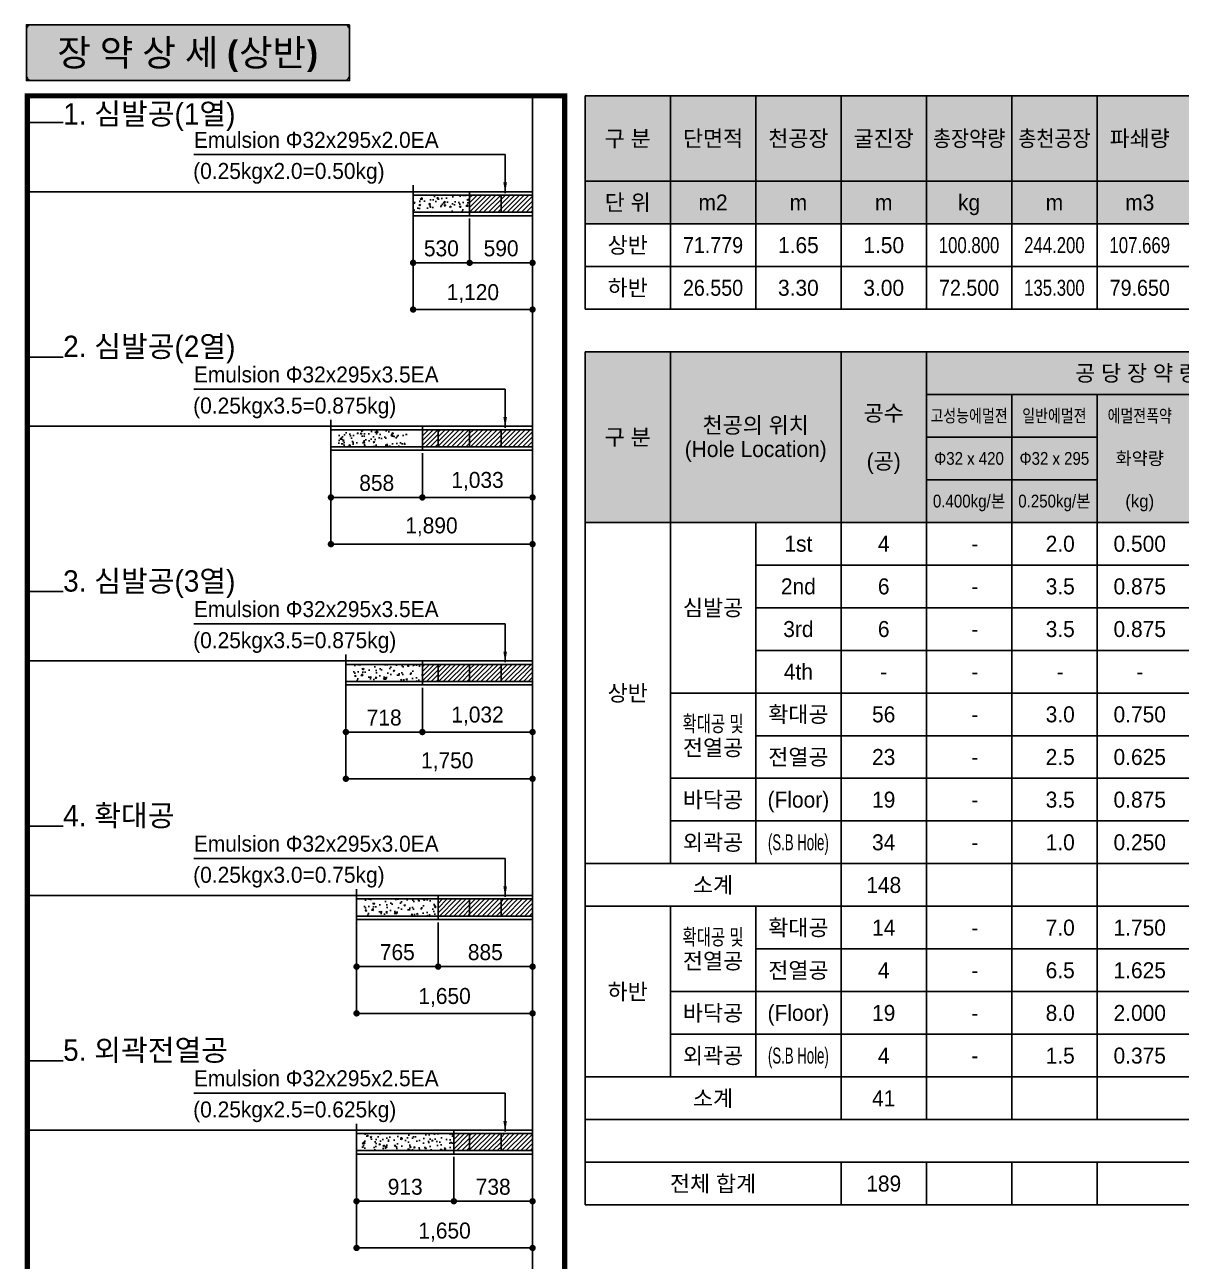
# Model space of a CAD drawing. Extents: x -689 to 317106, y 182884 to 219577.
# Drawn here: x 169925 to 180766, y 190381 to 201977 of the extents above; entities that cross this region are included whole.
import ezdxf
from ezdxf.enums import TextEntityAlignment as Align

# ---------------------------------------------------------------- set-up
doc = ezdxf.new("R2010")
doc.units = 0
doc.header["$LTSCALE"] = 500
doc.header["$MEASUREMENT"] = 0
doc.layers.get('DEFPOINTS').update_dxf_attribs({"color": 55})
doc.layers.add('0-21', color=21, linetype='Continuous', plot=False)
doc.layers.add('0-250line', color=250, linetype='Continuous', lineweight=9, true_color=0x333333)
doc.layers.add('0-251', color=7, linetype='Continuous', true_color=0x6e6e6e)
doc.layers.add('0-253', color=7, linetype='Continuous', true_color=0xcfcfcf)
for name, color, linetype in [('0-255', 52, 'Continuous'), ('A-DIM01', 1, 'Continuous'), ('CS-TABL-LIN1', 4, 'Continuous'), ('CS-TABL-LIN2', 1, 'Continuous'), ('CS-TABL-TEX2', 6, 'Continuous'), ('CS-TABL-TEX3', 7, 'Continuous'), ('CZ-TEXT-04', 6, 'Continuous'), ('TU-BLOCK-DMP', 7, 'Continuous'), ('TU-BLOCK-EXP', 1, 'Continuous'), ('TU-HOLE-EXEC', 3, 'Continuous'), ('TU-LEAD-LINE', 1, 'Continuous'), ('TU-LEAD-TEX1', 3, 'Continuous')]:
    doc.layers.add(name, color=color, linetype=linetype)
doc.styles.add('GTXT', font='')
doc.styles.add('돋움', font='')
doc.styles.add('돋움체', font='')
doc.styles.add('맑은고딕(굵게)', font='malgunbd.ttf')
doc.styles.add('일반문자', font='')
doc.styles.get('GTXT').set_extended_font_data('Dotum')
doc.styles.get('돋움').set_extended_font_data('Dotum')
doc.styles.get('돋움체').set_extended_font_data('Dotum')
doc.styles.get('일반문자').set_extended_font_data('Dotum')
doc.linetypes.add('CFZ008', pattern='A,0.9,-0.2,[106,KHCLINE.shx,S=0.00606,R=180,X=0,Y=0],0.9', length=2)
doc.dimstyles.new('D_50', dxfattribs={"dimscale": 50, "dimtxt": 3, "dimasz": 1.2, "dimexe": 0, "dimexo": 0, "dimgap": 1.2, "dimtad": 1, "dimdec": 0, "dimrnd": 0.0005, "dimdsep": 46, "dimlunit": 6, "dimtxsty": '돋움체', "dimblk": 'DOT', "dimcen": 0.09, "dimclrd": 1, "dimclre": 1, "dimclrt": 1, "dimaunit": 1, "dimadec": 0, "dimazin": 0, "dimtfac": 1, "dimtdec": 0, "dimtix": 1, "dimtmove": 2, "dimatfit": 0, "dimfxl": 1, "dimtvp": 2, "dimtolj": 1, "dimtzin": 0, "dimlwd": -1, "dimlwe": -1, "dimarcsym": 0})

# ---------------------------------------------------------------- blocks, each defined once
blk = doc.blocks.new('재료표제목')
at = {"layer": '0-253'}
h = blk.add_hatch(color=256, dxfattribs=at)
h.dxf.hatch_style = 1
h.paths.add_polyline_path([(0, 1600), (14400, 1600), (14400, 0), (0, 0)])
at = {"layer": 'CS-TABL-LIN1'}
for p, q in [((0, 1600), (0, 0)), ((0, 1600), (14400, 1600)), ((0, 0), (14400, 0))]:
    blk.add_line(p, q, dxfattribs=at)
at = {"layer": 'CS-TABL-LIN2'}
for p, q in [((800, 1600), (800, 0)), ((2400, 1600), (2400, 0)), ((3200, 1600), (3200, 0)), ((3200, 1200), (13600, 1200)), ((4000, 1200), (4000, 0)), ((4800, 1200), (4800, 0)), ((3200, 800), (4800, 800)), ((3200, 400), (4800, 400))]:
    blk.add_line(p, q, dxfattribs=at)
at = {"layer": 'CS-TABL-TEX2', "style": '일반문자'}
for s, height, p in [('공 당 장 약 량 (kg/Hole)', 150, (5600, 1400)), ('공수', 150, (2800, 1025)), ('천공의 위치', 150, (1600, 912)), ('구 분', 150, (400, 800)), ('(Hole Location)', 150, (1600, 688)), ('(공)', 150, (2800, 575)), ('화약량', 120, (5200, 600)), ('(kg)', 120, (5200, 200))]:
    blk.add_text(s, height=height, dxfattribs=at).set_placement(p, align=Align.MIDDLE_CENTER)
for s, width, p in [('고성능에멀젼', 0.8, (3600, 1000)), ('일반에멀젼', 0.8, (4400, 1000)), ('에멀젼폭약', 0.8, (5200, 1000)), ('Φ32ⅹ420', 0.9, (3600, 600)), ('Φ32ⅹ295', 0.9, (4400, 600)), ('0.400kg/본', 0.9, (3600, 200)), ('0.250kg/본', 0.9, (4400, 200))]:
    blk.add_text(s, height=120, dxfattribs=dict(at, width=width)).set_placement(p, align=Align.MIDDLE_CENTER)
blk = doc.blocks.new('장약제원제목')
at = {"layer": '0-253'}
h = blk.add_hatch(color=256, dxfattribs=at)
h.dxf.hatch_style = 1
h.paths.add_polyline_path([(500931, 27019), (515331, 27019), (515331, 25819), (500931, 25819)])
at = {"color": 4}
blk.add_lwpolyline([(500931, 27019), (515331, 27019), (515331, 25819), (500931, 25819)], close=True, dxfattribs=at)
at = {"layer": 'CS-TABL-LIN1'}
for p, q in [((500931, 27019), (500931, 25819)), ((500931, 27019), (515331, 27019)), ((500931, 25819), (515331, 25819))]:
    blk.add_line(p, q, dxfattribs=at)
at = {"layer": 'CS-TABL-LIN2'}
for p, q in [((501731, 27019), (501731, 25819)), ((502531, 27019), (502531, 25819)), ((503331, 27019), (503331, 25819)), ((504131, 27019), (504131, 25819)), ((504931, 27019), (504931, 25819)), ((505731, 27019), (505731, 25819)), ((500931, 26219), (515331, 26219))]:
    blk.add_line(p, q, dxfattribs=at)
at = {"layer": 'CS-TABL-TEX2', "style": '일반문자'}
for s, p in [('구 분', (501331, 26619)), ('단면적', (502131, 26619)), ('천공장', (502931, 26619)), ('굴진장', (503731, 26619)), ('파쇄량', (506131, 26619)), ('단 위', (501331, 26019)), ('m2', (502131, 26019)), ('kg', (504531, 26019)), ('m3', (506131, 26019)), ('m', (502931, 26019)), ('m', (503731, 26019)), ('m', (505331, 26019))]:
    blk.add_text(s, height=150, dxfattribs=at).set_placement(p, align=Align.MIDDLE_CENTER)
at = {"layer": 'CS-TABL-TEX2', "style": '일반문자', "width": 0.9}
for s, p in [('총장약량', (504531, 26619)), ('총천공장', (505331, 26619))]:
    blk.add_text(s, height=150, dxfattribs=at).set_placement(p, align=Align.MIDDLE_CENTER)
blk = doc.blocks.new('_Dot')
at = {"color": 0, "linetype": 'ByBlock', "lineweight": -2}
blk.add_line((-0.5, 0), (-1, 0), dxfattribs=at)
at = {"color": 0, "linetype": 'ByBlock', "const_width": 0.5}
blk.add_lwpolyline([(-0.25, 0, 1), (0.25, 0, 1)], format="xyb", close=True, dxfattribs=at)
blk = doc.blocks.new('*D227')
at = {"layer": 'A-DIM01', "color": 1, "ltscale": 10, "transparency": 16777216}
for p, q in [((173947, 191359), (173947, 190944)), ((174685, 191359), (174685, 190944)), ((174007, 190944), (174625, 190944))]:
    blk.add_line(p, q, dxfattribs=at)
at = {"layer": 'DEFPOINTS', "color": 0, "ltscale": 10, "transparency": 16777216}
for p in [(173947, 191359), (174685, 191359), (174685, 190944)]:
    blk.add_point(p, dxfattribs=at)
at = {"layer": 'A-DIM01', "color": 1, "ltscale": 10, "transparency": 16777216, "xscale": 60, "yscale": 60, "zscale": 60, "rotation": 180}
blk.add_blockref('_Dot', (173947, 190944), dxfattribs=at)
at = {"layer": 'A-DIM01', "color": 1, "ltscale": 10, "transparency": 16777216, "xscale": 60, "yscale": 60, "zscale": 60}
blk.add_blockref('_Dot', (174685, 190944), dxfattribs=at)
at = {"layer": 'A-DIM01', "color": 1, "ltscale": 10, "transparency": 16777216, "insert": (174316, 191079), "char_height": 150, "attachment_point": 5, "style": '돋움체'}
blk.add_mtext('\\A1;738', dxfattribs=at)
blk = doc.blocks.new('*D228')
at = {"layer": 'A-DIM01', "color": 1, "ltscale": 10, "transparency": 16777216}
for p, q in [((173035, 191359), (173035, 190944)), ((173947, 191359), (173947, 190944)), ((173095, 190944), (173887, 190944))]:
    blk.add_line(p, q, dxfattribs=at)
at = {"layer": 'DEFPOINTS', "color": 0, "ltscale": 10, "transparency": 16777216}
for p in [(173035, 191359), (173947, 191359), (173947, 190944)]:
    blk.add_point(p, dxfattribs=at)
at = {"layer": 'A-DIM01', "color": 1, "ltscale": 10, "transparency": 16777216, "xscale": 60, "yscale": 60, "zscale": 60, "rotation": 180}
blk.add_blockref('_Dot', (173035, 190944), dxfattribs=at)
at = {"layer": 'A-DIM01', "color": 1, "ltscale": 10, "transparency": 16777216, "xscale": 60, "yscale": 60, "zscale": 60}
blk.add_blockref('_Dot', (173947, 190944), dxfattribs=at)
at = {"layer": 'A-DIM01', "color": 1, "ltscale": 10, "transparency": 16777216, "insert": (173491, 191079), "char_height": 150, "attachment_point": 5, "style": '돋움체'}
blk.add_mtext('\\A1;913', dxfattribs=at)
blk = doc.blocks.new('*D229')
at = {"layer": 'A-DIM01', "color": 1, "ltscale": 10, "transparency": 16777216}
for p, q in [((173035, 191036), (173035, 190506)), ((174685, 191036), (174685, 190506)), ((173095, 190506), (174625, 190506))]:
    blk.add_line(p, q, dxfattribs=at)
at = {"layer": 'DEFPOINTS', "color": 0, "ltscale": 10, "transparency": 16777216}
for p in [(173035, 191036), (174685, 191036), (174685, 190506)]:
    blk.add_point(p, dxfattribs=at)
at = {"layer": 'A-DIM01', "color": 1, "ltscale": 10, "transparency": 16777216, "xscale": 60, "yscale": 60, "zscale": 60, "rotation": 180}
blk.add_blockref('_Dot', (173035, 190506), dxfattribs=at)
at = {"layer": 'A-DIM01', "color": 1, "ltscale": 10, "transparency": 16777216, "xscale": 60, "yscale": 60, "zscale": 60}
blk.add_blockref('_Dot', (174685, 190506), dxfattribs=at)
at = {"layer": 'A-DIM01', "color": 1, "ltscale": 10, "transparency": 16777216, "insert": (173860, 190655), "char_height": 150, "attachment_point": 5, "style": '돋움체'}
blk.add_mtext('\\A1;1,650', dxfattribs=at)
blk = doc.blocks.new('*D230')
at = {"layer": 'A-DIM01', "color": 1, "ltscale": 10, "transparency": 16777216}
for p, q in [((174095, 200159), (174095, 199744)), ((174685, 200159), (174685, 199744)), ((174155, 199744), (174625, 199744))]:
    blk.add_line(p, q, dxfattribs=at)
at = {"layer": 'DEFPOINTS', "color": 0, "ltscale": 10, "transparency": 16777216}
for p in [(174095, 200159), (174685, 200159), (174685, 199744)]:
    blk.add_point(p, dxfattribs=at)
at = {"layer": 'A-DIM01', "color": 1, "ltscale": 10, "transparency": 16777216, "xscale": 60, "yscale": 60, "zscale": 60, "rotation": 180}
blk.add_blockref('_Dot', (174095, 199744), dxfattribs=at)
at = {"layer": 'A-DIM01', "color": 1, "ltscale": 10, "transparency": 16777216, "xscale": 60, "yscale": 60, "zscale": 60}
blk.add_blockref('_Dot', (174685, 199744), dxfattribs=at)
at = {"layer": 'A-DIM01', "color": 1, "ltscale": 10, "transparency": 16777216, "insert": (174390, 199879), "char_height": 150, "attachment_point": 5, "style": '돋움체'}
blk.add_mtext('\\A1;590', dxfattribs=at)
blk = doc.blocks.new('*D231')
at = {"layer": 'A-DIM01', "color": 1, "ltscale": 10, "transparency": 16777216}
for p, q in [((173565, 200159), (173565, 199744)), ((174095, 200159), (174095, 199744)), ((173625, 199744), (174035, 199744))]:
    blk.add_line(p, q, dxfattribs=at)
at = {"layer": 'DEFPOINTS', "color": 0, "ltscale": 10, "transparency": 16777216}
for p in [(173565, 200159), (174095, 200159), (174095, 199744)]:
    blk.add_point(p, dxfattribs=at)
at = {"layer": 'A-DIM01', "color": 1, "ltscale": 10, "transparency": 16777216, "xscale": 60, "yscale": 60, "zscale": 60, "rotation": 180}
blk.add_blockref('_Dot', (173565, 199744), dxfattribs=at)
at = {"layer": 'A-DIM01', "color": 1, "ltscale": 10, "transparency": 16777216, "xscale": 60, "yscale": 60, "zscale": 60}
blk.add_blockref('_Dot', (174095, 199744), dxfattribs=at)
at = {"layer": 'A-DIM01', "color": 1, "ltscale": 10, "transparency": 16777216, "insert": (173830, 199879), "char_height": 150, "attachment_point": 5, "style": '돋움체'}
blk.add_mtext('\\A1;530', dxfattribs=at)
blk = doc.blocks.new('*D232')
at = {"layer": 'A-DIM01', "color": 1, "ltscale": 10, "transparency": 16777216}
for p, q in [((173565, 199836), (173565, 199306)), ((174685, 199836), (174685, 199306)), ((173625, 199306), (174625, 199306))]:
    blk.add_line(p, q, dxfattribs=at)
at = {"layer": 'DEFPOINTS', "color": 0, "ltscale": 10, "transparency": 16777216}
for p in [(173565, 199836), (174685, 199836), (174685, 199306)]:
    blk.add_point(p, dxfattribs=at)
at = {"layer": 'A-DIM01', "color": 1, "ltscale": 10, "transparency": 16777216, "xscale": 60, "yscale": 60, "zscale": 60, "rotation": 180}
blk.add_blockref('_Dot', (173565, 199306), dxfattribs=at)
at = {"layer": 'A-DIM01', "color": 1, "ltscale": 10, "transparency": 16777216, "xscale": 60, "yscale": 60, "zscale": 60}
blk.add_blockref('_Dot', (174685, 199306), dxfattribs=at)
at = {"layer": 'A-DIM01', "color": 1, "ltscale": 10, "transparency": 16777216, "insert": (174125, 199455), "char_height": 150, "attachment_point": 5, "style": '돋움체'}
blk.add_mtext('\\A1;1,120', dxfattribs=at)
blk = doc.blocks.new('*D233')
at = {"layer": 'A-DIM01', "color": 1, "ltscale": 10, "transparency": 16777216}
for p, q in [((173652, 197959), (173652, 197544)), ((174685, 197959), (174685, 197544)), ((173712, 197544), (174625, 197544))]:
    blk.add_line(p, q, dxfattribs=at)
at = {"layer": 'DEFPOINTS', "color": 0, "ltscale": 10, "transparency": 16777216}
for p in [(173652, 197959), (174685, 197959), (174685, 197544)]:
    blk.add_point(p, dxfattribs=at)
at = {"layer": 'A-DIM01', "color": 1, "ltscale": 10, "transparency": 16777216, "xscale": 60, "yscale": 60, "zscale": 60, "rotation": 180}
blk.add_blockref('_Dot', (173652, 197544), dxfattribs=at)
at = {"layer": 'A-DIM01', "color": 1, "ltscale": 10, "transparency": 16777216, "xscale": 60, "yscale": 60, "zscale": 60}
blk.add_blockref('_Dot', (174685, 197544), dxfattribs=at)
at = {"layer": 'A-DIM01', "color": 1, "ltscale": 10, "transparency": 16777216, "insert": (174169, 197694), "char_height": 150, "attachment_point": 5, "style": '돋움체'}
blk.add_mtext('\\A1;1,033', dxfattribs=at)
blk = doc.blocks.new('*D234')
at = {"layer": 'A-DIM01', "color": 1, "ltscale": 10, "transparency": 16777216}
for p, q in [((172795, 197636), (172795, 197106)), ((174685, 197636), (174685, 197106)), ((172855, 197106), (174625, 197106))]:
    blk.add_line(p, q, dxfattribs=at)
at = {"layer": 'DEFPOINTS', "color": 0, "ltscale": 10, "transparency": 16777216}
for p in [(172795, 197636), (174685, 197636), (174685, 197106)]:
    blk.add_point(p, dxfattribs=at)
at = {"layer": 'A-DIM01', "color": 1, "ltscale": 10, "transparency": 16777216, "xscale": 60, "yscale": 60, "zscale": 60, "rotation": 180}
blk.add_blockref('_Dot', (172795, 197106), dxfattribs=at)
at = {"layer": 'A-DIM01', "color": 1, "ltscale": 10, "transparency": 16777216, "xscale": 60, "yscale": 60, "zscale": 60}
blk.add_blockref('_Dot', (174685, 197106), dxfattribs=at)
at = {"layer": 'A-DIM01', "color": 1, "ltscale": 10, "transparency": 16777216, "insert": (173737, 197268), "char_height": 150, "attachment_point": 5, "style": '돋움체'}
blk.add_mtext('\\A1;1,890', dxfattribs=at)
blk = doc.blocks.new('*D235')
at = {"layer": 'A-DIM01', "color": 1, "ltscale": 10, "transparency": 16777216}
for p, q in [((172795, 197959), (172795, 197544)), ((173652, 197959), (173652, 197544)), ((172855, 197544), (173592, 197544))]:
    blk.add_line(p, q, dxfattribs=at)
at = {"layer": 'DEFPOINTS', "color": 0, "ltscale": 10, "transparency": 16777216}
for p in [(172795, 197959), (173652, 197959), (173652, 197544)]:
    blk.add_point(p, dxfattribs=at)
at = {"layer": 'A-DIM01', "color": 1, "ltscale": 10, "transparency": 16777216, "xscale": 60, "yscale": 60, "zscale": 60, "rotation": 180}
blk.add_blockref('_Dot', (172795, 197544), dxfattribs=at)
at = {"layer": 'A-DIM01', "color": 1, "ltscale": 10, "transparency": 16777216, "xscale": 60, "yscale": 60, "zscale": 60}
blk.add_blockref('_Dot', (173652, 197544), dxfattribs=at)
at = {"layer": 'A-DIM01', "color": 1, "ltscale": 10, "transparency": 16777216, "insert": (173224, 197679), "char_height": 150, "attachment_point": 5, "style": '돋움체'}
blk.add_mtext('\\A1;858', dxfattribs=at)
blk = doc.blocks.new('*D236')
at = {"layer": 'A-DIM01', "color": 1, "ltscale": 10, "transparency": 16777216}
for p, q in [((173652, 195759), (173652, 195344)), ((174685, 195759), (174685, 195344)), ((173712, 195344), (174625, 195344))]:
    blk.add_line(p, q, dxfattribs=at)
at = {"layer": 'DEFPOINTS', "color": 0, "ltscale": 10, "transparency": 16777216}
for p in [(173652, 195759), (174685, 195759), (174685, 195344)]:
    blk.add_point(p, dxfattribs=at)
at = {"layer": 'A-DIM01', "color": 1, "ltscale": 10, "transparency": 16777216, "xscale": 60, "yscale": 60, "zscale": 60, "rotation": 180}
blk.add_blockref('_Dot', (173652, 195344), dxfattribs=at)
at = {"layer": 'A-DIM01', "color": 1, "ltscale": 10, "transparency": 16777216, "xscale": 60, "yscale": 60, "zscale": 60}
blk.add_blockref('_Dot', (174685, 195344), dxfattribs=at)
at = {"layer": 'A-DIM01', "color": 1, "ltscale": 10, "transparency": 16777216, "insert": (174169, 195494), "char_height": 150, "attachment_point": 5, "style": '돋움체'}
blk.add_mtext('\\A1;1,032', dxfattribs=at)
blk = doc.blocks.new('*D237')
at = {"layer": 'A-DIM01', "color": 1, "ltscale": 10, "transparency": 16777216}
for p, q in [((172935, 195436), (172935, 194906)), ((174685, 195436), (174685, 194906)), ((172995, 194906), (174625, 194906))]:
    blk.add_line(p, q, dxfattribs=at)
at = {"layer": 'DEFPOINTS', "color": 0, "ltscale": 10, "transparency": 16777216}
for p in [(172935, 195436), (174685, 195436), (174685, 194906)]:
    blk.add_point(p, dxfattribs=at)
at = {"layer": 'A-DIM01', "color": 1, "ltscale": 10, "transparency": 16777216, "xscale": 60, "yscale": 60, "zscale": 60, "rotation": 180}
blk.add_blockref('_Dot', (172935, 194906), dxfattribs=at)
at = {"layer": 'A-DIM01', "color": 1, "ltscale": 10, "transparency": 16777216, "xscale": 60, "yscale": 60, "zscale": 60}
blk.add_blockref('_Dot', (174685, 194906), dxfattribs=at)
at = {"layer": 'A-DIM01', "color": 1, "ltscale": 10, "transparency": 16777216, "insert": (173885, 195065), "char_height": 150, "attachment_point": 5, "style": '돋움체'}
blk.add_mtext('\\A1;1,750', dxfattribs=at)
blk = doc.blocks.new('*D238')
at = {"layer": 'A-DIM01', "color": 1, "ltscale": 10, "transparency": 16777216}
for p, q in [((172935, 195759), (172935, 195344)), ((173652, 195759), (173652, 195344)), ((172995, 195344), (173592, 195344))]:
    blk.add_line(p, q, dxfattribs=at)
at = {"layer": 'DEFPOINTS', "color": 0, "ltscale": 10, "transparency": 16777216}
for p in [(172935, 195759), (173652, 195759), (173652, 195344)]:
    blk.add_point(p, dxfattribs=at)
at = {"layer": 'A-DIM01', "color": 1, "ltscale": 10, "transparency": 16777216, "xscale": 60, "yscale": 60, "zscale": 60, "rotation": 180}
blk.add_blockref('_Dot', (172935, 195344), dxfattribs=at)
at = {"layer": 'A-DIM01', "color": 1, "ltscale": 10, "transparency": 16777216, "xscale": 60, "yscale": 60, "zscale": 60}
blk.add_blockref('_Dot', (173652, 195344), dxfattribs=at)
at = {"layer": 'A-DIM01', "color": 1, "ltscale": 10, "transparency": 16777216, "insert": (173294, 195479), "char_height": 150, "attachment_point": 5, "style": '돋움체'}
blk.add_mtext('\\A1;718', dxfattribs=at)
blk = doc.blocks.new('*D239')
at = {"layer": 'A-DIM01', "color": 1, "ltscale": 10, "transparency": 16777216}
for p, q in [((173800, 193559), (173800, 193144)), ((174685, 193559), (174685, 193144)), ((173860, 193144), (174625, 193144))]:
    blk.add_line(p, q, dxfattribs=at)
at = {"layer": 'DEFPOINTS', "color": 0, "ltscale": 10, "transparency": 16777216}
for p in [(173800, 193559), (174685, 193559), (174685, 193144)]:
    blk.add_point(p, dxfattribs=at)
at = {"layer": 'A-DIM01', "color": 1, "ltscale": 10, "transparency": 16777216, "xscale": 60, "yscale": 60, "zscale": 60, "rotation": 180}
blk.add_blockref('_Dot', (173800, 193144), dxfattribs=at)
at = {"layer": 'A-DIM01', "color": 1, "ltscale": 10, "transparency": 16777216, "xscale": 60, "yscale": 60, "zscale": 60}
blk.add_blockref('_Dot', (174685, 193144), dxfattribs=at)
at = {"layer": 'A-DIM01', "color": 1, "ltscale": 10, "transparency": 16777216, "insert": (174242, 193279), "char_height": 150, "attachment_point": 5, "style": '돋움체'}
blk.add_mtext('\\A1;885', dxfattribs=at)
blk = doc.blocks.new('*D240')
at = {"layer": 'A-DIM01', "color": 1, "ltscale": 10, "transparency": 16777216}
for p, q in [((173035, 193236), (173035, 192706)), ((174685, 193236), (174685, 192706)), ((173095, 192706), (174625, 192706))]:
    blk.add_line(p, q, dxfattribs=at)
at = {"layer": 'DEFPOINTS', "color": 0, "ltscale": 10, "transparency": 16777216}
for p in [(173035, 193236), (174685, 193236), (174685, 192706)]:
    blk.add_point(p, dxfattribs=at)
at = {"layer": 'A-DIM01', "color": 1, "ltscale": 10, "transparency": 16777216, "xscale": 60, "yscale": 60, "zscale": 60, "rotation": 180}
blk.add_blockref('_Dot', (173035, 192706), dxfattribs=at)
at = {"layer": 'A-DIM01', "color": 1, "ltscale": 10, "transparency": 16777216, "xscale": 60, "yscale": 60, "zscale": 60}
blk.add_blockref('_Dot', (174685, 192706), dxfattribs=at)
at = {"layer": 'A-DIM01', "color": 1, "ltscale": 10, "transparency": 16777216, "insert": (173860, 192855), "char_height": 150, "attachment_point": 5, "style": '돋움체'}
blk.add_mtext('\\A1;1,650', dxfattribs=at)
blk = doc.blocks.new('*D241')
at = {"layer": 'A-DIM01', "color": 1, "ltscale": 10, "transparency": 16777216}
for p, q in [((173035, 193559), (173035, 193144)), ((173800, 193559), (173800, 193144)), ((173095, 193144), (173740, 193144))]:
    blk.add_line(p, q, dxfattribs=at)
at = {"layer": 'DEFPOINTS', "color": 0, "ltscale": 10, "transparency": 16777216}
for p in [(173035, 193559), (173800, 193559), (173800, 193144)]:
    blk.add_point(p, dxfattribs=at)
at = {"layer": 'A-DIM01', "color": 1, "ltscale": 10, "transparency": 16777216, "xscale": 60, "yscale": 60, "zscale": 60, "rotation": 180}
blk.add_blockref('_Dot', (173035, 193144), dxfattribs=at)
at = {"layer": 'A-DIM01', "color": 1, "ltscale": 10, "transparency": 16777216, "xscale": 60, "yscale": 60, "zscale": 60}
blk.add_blockref('_Dot', (173800, 193144), dxfattribs=at)
at = {"layer": 'A-DIM01', "color": 1, "ltscale": 10, "transparency": 16777216, "insert": (173417, 193279), "char_height": 150, "attachment_point": 5, "style": '돋움체'}
blk.add_mtext('\\A1;765', dxfattribs=at)
blk = doc.blocks.new('H32X295X1E')
at = {"layer": 'TU-BLOCK-EXP'}
h = blk.add_hatch(dxfattribs=at)
h.set_pattern_fill('ANSI31', color=256, scale=250, style=0)
h.set_pattern_definition([(45, (-316155.435, 427992.11), (-22.097087, 22.097087), [])])
h.paths.add_polyline_path([(295, 0), (295, 160), (0, 160), (0, 0)])
at = {"layer": 'TU-BLOCK-EXP', "color": 7}
for p, q in [((0, 160), (0, 0)), ((295, 160), (295, 0)), ((295, 0), (0, 0))]:
    blk.add_line(p, q, dxfattribs=at)
blk.add_lwpolyline([(295, 160), (0, 160)], dxfattribs=at)
blk = doc.blocks.new('H32X295X0.5E')
at = {"layer": 'TU-BLOCK-EXP'}
h = blk.add_hatch(dxfattribs=at)
h.set_pattern_fill('ANSI31', color=256, scale=250, style=0)
h.set_pattern_definition([(45, (-316532.52, 427992.11), (-22.097087, 22.097087), [])])
h.paths.add_polyline_path([(147.5, 160), (0, 160), (0, 0), (147.5, 0)])
at = {"layer": 'TU-BLOCK-EXP', "color": 7}
for p, q in [((0, 160), (0, 0)), ((147.5, 160), (147.5, 0)), ((147.5, 0), (0, 0))]:
    blk.add_line(p, q, dxfattribs=at)
blk.add_lwpolyline([(147.5, 160), (0, 160)], dxfattribs=at)

msp = doc.modelspace()

# ---------------------------------------------------------------- hatches: boundary and pattern name
at = {"layer": '0-250line'}
h = msp.add_hatch(color=256, dxfattribs=at)
edge = h.paths.add_edge_path()
edge.add_line((172969.12398, 201715.15052), (172969.12398, 201927.73759))
edge.add_arc((172920.17259, 201927.73759), 48.95139, 0.000000429, 90.000000429)
edge.add_line((172920.17259, 201976.68898), (169989.64213, 201976.68898))
edge.add_arc((169989.64213, 201927.73759), 48.95139, 89.999999937, 179.999999937)
edge.add_line((169940.69074, 201927.73759), (169940.69074, 201502.56345))
edge.add_arc((169989.64213, 201502.56345), 48.95139, 179.999999879, 269.999999879)
edge.add_line((169989.64213, 201453.61206), (172920.17259, 201453.61206))
edge.add_arc((172920.17259, 201502.56345), 48.95139, 269.999999755, 359.999999755)
edge.add_line((172969.12398, 201502.56345), (172969.12398, 201715.15052))
at = {"layer": 'TU-BLOCK-DMP'}
h = msp.add_hatch(dxfattribs=at)
h.set_pattern_fill('AR-CONC', color=256, scale=20, style=0)
h.set_pattern_definition([(50, (-76728.81, 619167.03), (143.452037, -12.550427), [15, -165]), (355, (-76728.81, 619167.03), (-27.750267, 150.438427), [12, -132]), (100.4514, (-76716.86, 619165.99), (115.701876, 137.88791), [12.74804, -140.228422]), (46.1842, (-76728.81, 619207.03), (213.44821, -33.1038), [22.5, -247.5]), (96.6356, (-76711.02, 619204.27), (186.93254, 194.82357), [19.12206, -210.3426]), (351.1842, (-76728.81, 619207.03), (186.93239, 194.82372), [18, -198]), (21, (-76708.81, 619197.03), (119.38141, -80.523778), [15, -165]), (326, (-76708.81, 619197.03), (48.663066, 145.03001), [12, -132]), (71.4514, (-76698.86, 619190.32), (168.044526, 64.5061), [12.74804, -140.228422]), (37.5, (-76728.81, 619167.03), (2.431971, 66.578771), [0, -130.4, 0, -134, 0, -132.5]), (7.5, (-76728.81, 619167.03), (52.613907, 78.882342), [0, -76.4, 0, -127.4, 0, -50.5]), (327.5, (-76773.41, 619167.03), (106.764487, -4.5109743), [0, -50, 0, -156, 0, -207]), (317.5, (-76793.41, 619167.03), (116.637234, 20.020996), [0, -65, 0, -103.6, 0, -147])])
h.paths.add_polyline_path([(174094.80416, 200218.36053), (174094.80416, 200378.36053), (173564.80416, 200378.36053), (173564.80416, 200218.36053)])
h = msp.add_hatch(dxfattribs=at)
h.set_pattern_fill('AR-CONC', color=256, scale=20, style=0)
h.set_pattern_definition([(50, (-156387.07, 617738.24), (143.452037, -12.550427), [15, -165]), (355, (-156387.07, 617738.24), (-27.750267, 150.438427), [12, -132]), (100.4514, (-156375.11, 617737.19), (115.701876, 137.88791), [12.748038, -140.228422]), (46.1842, (-156387.07, 617778.24), (213.44821, -33.1038), [22.5, -247.5]), (96.6356, (-156369.28, 617775.48), (186.93254, 194.823574), [19.12206, -210.3426]), (351.1842, (-156387.07, 617778.24), (186.93239, 194.82372), [18, -198]), (21, (-156367.07, 617768.24), (119.38141, -80.523778), [15, -165]), (326, (-156367.07, 617768.24), (48.663066, 145.03001), [12, -132]), (71.4514, (-156357.12, 617761.53), (168.044526, 64.5061), [12.748038, -140.228422]), (37.5, (-156387.07, 617738.24), (2.431971, 66.578771), [0, -130.4, 0, -134, 0, -132.5]), (7.5, (-156387.07, 617738.24), (52.6139075, 78.882342), [0, -76.4, 0, -127.4, 0, -50.5]), (327.5, (-156431.67, 617738.24), (106.764487, -4.5109743), [0, -50, 0, -156, 0, -207]), (317.5, (-156451.67, 617738.24), (116.637234, 20.020996), [0, -65, 0, -103.6, 0, -147])])
h.paths.add_polyline_path([(173504.80416, 198018.36053), (173504.80416, 198178.36053), (172848.80416, 198178.36053), (172848.80416, 198018.36053)])
h = msp.add_hatch(dxfattribs=at)
h.set_pattern_fill('AR-CONC', color=256, scale=20, style=0)
h.set_pattern_definition([(50, (-77713.81, 614767.03), (143.452037, -12.550427), [15, -165]), (355, (-77713.81, 614767.03), (-27.750267, 150.438427), [12, -132]), (100.4514, (-77701.86, 614765.99), (115.701876, 137.88791), [12.74804, -140.228422]), (46.1842, (-77713.81, 614807.03), (213.44821, -33.1038), [22.5, -247.5]), (96.6356, (-77696.02, 614804.27), (186.93254, 194.82357), [19.12206, -210.3426]), (351.1842, (-77713.81, 614807.03), (186.93239, 194.82372), [18, -198]), (21, (-77693.81, 614797.03), (119.38141, -80.523778), [15, -165]), (326, (-77693.81, 614797.03), (48.663066, 145.03001), [12, -132]), (71.4514, (-77683.86, 614790.32), (168.044526, 64.5061), [12.74804, -140.228422]), (37.5, (-77713.81, 614767.03), (2.431971, 66.578771), [0, -130.4, 0, -134, 0, -132.5]), (7.5, (-77713.81, 614767.03), (52.613907, 78.882342), [0, -76.4, 0, -127.4, 0, -50.5]), (327.5, (-77758.41, 614767.03), (106.764487, -4.5109743), [0, -50, 0, -156, 0, -207]), (317.5, (-77778.41, 614767.03), (116.637234, 20.020996), [0, -65, 0, -103.6, 0, -147])])
h.paths.add_polyline_path([(173652.30416, 195818.36053), (173652.30416, 195978.36053), (172984.80416, 195978.36053), (172984.80416, 195818.36053)])
h = msp.add_hatch(dxfattribs=at)
h.set_pattern_fill('AR-CONC', color=256, scale=20, style=0)
h.set_pattern_definition([(50, (-77613.81, 612567.03), (143.452037, -12.550427), [15, -165]), (355, (-77613.81, 612567.03), (-27.750267, 150.438427), [12, -132]), (100.4514, (-77601.86, 612565.99), (115.701876, 137.88791), [12.74804, -140.228422]), (46.1842, (-77613.81, 612607.03), (213.44821, -33.1038), [22.5, -247.5]), (96.6356, (-77596.02, 612604.27), (186.93254, 194.82357), [19.12206, -210.3426]), (351.1842, (-77613.81, 612607.03), (186.93239, 194.82372), [18, -198]), (21, (-77593.81, 612597.03), (119.38141, -80.523778), [15, -165]), (326, (-77593.81, 612597.03), (48.663066, 145.03001), [12, -132]), (71.4514, (-77583.86, 612590.32), (168.044526, 64.5061), [12.74804, -140.228422]), (37.5, (-77613.81, 612567.03), (2.431971, 66.578771), [0, -130.4, 0, -134, 0, -132.5]), (7.5, (-77613.81, 612567.03), (52.613907, 78.882342), [0, -76.4, 0, -127.4, 0, -50.5]), (327.5, (-77658.41, 612567.03), (106.764487, -4.5109743), [0, -50, 0, -156, 0, -207]), (317.5, (-77678.41, 612567.03), (116.637234, 20.020996), [0, -65, 0, -103.6, 0, -147])])
h.paths.add_polyline_path([(173084.80416, 193778.36053), (173084.80416, 193618.36053), (173799.80416, 193618.36053), (173799.80416, 193778.36053)])
h = msp.add_hatch(dxfattribs=at)
h.set_pattern_fill('AR-CONC', color=256, scale=20, style=0)
h.set_pattern_definition([(50, (-156387.07, 616538.24), (143.452037, -12.550427), [15, -165]), (355, (-156387.07, 616538.24), (-27.750267, 150.438427), [12, -132]), (100.4514, (-156375.11, 616537.19), (115.701876, 137.88791), [12.748038, -140.228422]), (46.1842, (-156387.07, 616578.24), (213.44821, -33.1038), [22.5, -247.5]), (96.6356, (-156369.28, 616575.48), (186.93254, 194.823574), [19.12206, -210.3426]), (351.1842, (-156387.07, 616578.24), (186.93239, 194.82372), [18, -198]), (21, (-156367.07, 616568.24), (119.38141, -80.523778), [15, -165]), (326, (-156367.07, 616568.24), (48.663066, 145.03001), [12, -132]), (71.4514, (-156357.12, 616561.53), (168.044526, 64.5061), [12.748038, -140.228422]), (37.5, (-156387.07, 616538.24), (2.431971, 66.578771), [0, -130.4, 0, -134, 0, -132.5]), (7.5, (-156387.07, 616538.24), (52.6139075, 78.882342), [0, -76.4, 0, -127.4, 0, -50.5]), (327.5, (-156431.67, 616538.24), (106.764487, -4.5109743), [0, -50, 0, -156, 0, -207]), (317.5, (-156451.67, 616538.24), (116.637234, 20.020996), [0, -65, 0, -103.6, 0, -147])])
h.paths.add_polyline_path([(173947.30416, 191418.36053), (173947.30416, 191578.36053), (173084.80416, 191578.36053), (173084.80416, 191418.36053)])

# ---------------------------------------------------------------- linework, layer by layer
at = {"layer": '0-21'}
msp.add_lwpolyline([(172969.12398, 201976.68898), (169940.69074, 201976.68898), (169940.69074, 201453.61206), (172969.12398, 201453.61206), (172969.12398, 201976.68898)], close=True, dxfattribs=at)
at = {"layer": '0-250line', "lineweight": 0}
msp.add_lwpolyline([(172969.12398, 201715.15052), (172969.12398, 201927.73759, 0.4142135624), (172920.17259, 201976.68898), (169989.64213, 201976.68898, 0.4142135624), (169940.69074, 201927.73759), (169940.69074, 201502.56345, 0.4142135624), (169989.64213, 201453.61206), (172920.17259, 201453.61206, 0.4142135624), (172969.12398, 201502.56345)], format="xyb", close=True, dxfattribs=at)
at = {"layer": '0-251', "const_width": 50}
msp.add_lwpolyline([(169949.56953, 201309.94733), (174984.80416, 201309.94733), (174984.80416, 186134.30698), (169949.56953, 186134.30698)], close=True, dxfattribs=at)
at = {"layer": 'CS-TABL-LIN1'}
for p, q in [((175176.58188, 200109.94733), (175176.58188, 199309.94733)), ((175176.58188, 199309.94733), (189576.58188, 199309.94733)), ((175176.58188, 197309.94733), (175176.58188, 190909.94733)), ((175176.58188, 193709.94733), (189576.58188, 193709.94733)), ((175176.58188, 191709.94733), (189576.58188, 191709.94733)), ((175176.58188, 191309.94733), (189576.58188, 191309.94733)), ((175176.58188, 190909.94733), (189576.58188, 190909.94733))]:
    msp.add_line(p, q, dxfattribs=at)
at = {"layer": 'CS-TABL-LIN2'}
for p, q in [((175976.58188, 200109.94733), (175976.58188, 199309.94733)), ((176776.58188, 200109.94733), (176776.58188, 199309.94733)), ((177576.58188, 200109.94733), (177576.58188, 199309.94733)), ((178376.58188, 200109.94733), (178376.58188, 199309.94733)), ((179176.58188, 200109.94733), (179176.58188, 199309.94733)), ((179976.58188, 200109.94733), (179976.58188, 199309.94733)), ((175176.58188, 199709.94733), (189576.58188, 199709.94733)), ((175976.58188, 197309.94733), (175976.58188, 194109.94733)), ((176776.58188, 197309.94733), (176776.58188, 194109.94733)), ((177576.58188, 197309.94733), (177576.58188, 191709.94733)), ((178376.58188, 197309.94733), (178376.58188, 191709.94733)), ((179176.58188, 197309.94733), (179176.58188, 191709.94733)), ((179976.58188, 197309.94733), (179976.58188, 191709.94733)), ((176776.58188, 196909.94733), (188776.58188, 196909.94733)), ((176776.58188, 196509.94733), (188776.58188, 196509.94733)), ((176776.58188, 196109.94733), (188776.58188, 196109.94733)), ((175976.58188, 195709.94733), (188776.58188, 195709.94733)), ((176776.58188, 195309.94733), (188776.58188, 195309.94733)), ((175976.58188, 194909.94733), (188776.58188, 194909.94733)), ((175976.58188, 194509.94733), (188776.58188, 194509.94733)), ((175176.58188, 194109.94733), (188776.58188, 194109.94733)), ((175976.58188, 193709.94733), (175976.58188, 192109.94733)), ((176776.58188, 193709.94733), (176776.58188, 192109.94733)), ((176776.58188, 193309.94733), (188776.58188, 193309.94733)), ((175976.58188, 192909.94733), (188776.58188, 192909.94733)), ((175976.58188, 192509.94733), (188776.58188, 192509.94733)), ((175176.58188, 192109.94733), (188776.58188, 192109.94733)), ((177576.58188, 191309.94733), (177576.58188, 190909.94733)), ((178376.58188, 191309.94733), (178376.58188, 190909.94733)), ((179176.58188, 191309.94733), (179176.58188, 190909.94733)), ((179976.58188, 191309.94733), (179976.58188, 190909.94733))]:
    msp.add_line(p, q, dxfattribs=at)
at = {"layer": 'DEFPOINTS'}
for p, q in [((174684.80416, 201309.94733), (174684.80416, 186134.30698)), ((170284.80416, 201060.86053), (169940.69074, 201060.86053)), ((174684.80416, 200410.86053), (169940.69074, 200410.86053)), ((174684.80416, 200378.36053), (173564.80416, 200378.36053)), ((174094.80416, 200185.86053), (174094.80416, 200410.86053)), ((174684.80416, 200218.36053), (173564.80416, 200218.36053)), ((170284.80416, 198860.86053), (169940.69074, 198860.86053)), ((174684.80416, 198210.86053), (169940.69074, 198210.86053)), ((174684.80416, 198178.36053), (172794.80416, 198178.36053)), ((173652.30416, 197985.86053), (173652.30416, 198210.86053)), ((174684.80416, 198018.36053), (172794.80416, 198018.36053)), ((170284.80416, 196660.86053), (169940.69074, 196660.86053)), ((174684.80416, 196010.86053), (169940.69074, 196010.86053)), ((174684.80416, 195978.36053), (172934.80416, 195978.36053)), ((173652.30416, 195785.86053), (173652.30416, 196010.86053)), ((174684.80416, 195818.36053), (172934.80416, 195818.36053)), ((170284.80416, 194460.86053), (169940.69074, 194460.86053)), ((174684.80416, 193810.86053), (169940.69074, 193810.86053)), ((174684.80416, 193778.36053), (173034.80416, 193778.36053)), ((173799.80416, 193585.86053), (173799.80416, 193810.86053)), ((174684.80416, 193618.36053), (173034.80416, 193618.36053)), ((170284.80416, 192260.86053), (169940.69074, 192260.86053)), ((174684.80416, 191610.86053), (169940.69074, 191610.86053)), ((174684.80416, 191578.36053), (173034.80416, 191578.36053)), ((173947.30416, 191385.86053), (173947.30416, 191610.86053)), ((174684.80416, 191418.36053), (173034.80416, 191418.36053))]:
    msp.add_line(p, q, dxfattribs=at)
at = {"layer": 'DEFPOINTS', "linetype": 'ByBlock', "ltscale": 10}
for p, q in [((173564.80416, 200410.86053), (173564.80416, 200185.86053)), ((172794.80416, 198210.86053), (172794.80416, 197985.86053)), ((172934.80416, 196010.86053), (172934.80416, 195785.86053)), ((173034.80416, 193810.86053), (173034.80416, 193585.86053)), ((173034.80416, 191610.86053), (173034.80416, 191385.86053))]:
    msp.add_line(p, q, dxfattribs=at)
at = {"layer": 'DEFPOINTS'}
msp.add_lwpolyline([(169949.56953, 201309.94733), (174984.80416, 201309.94733), (174984.80416, 186134.30698), (169940.69074, 186134.30698)], close=True, dxfattribs=at)
at = {"layer": 'TU-HOLE-EXEC'}
for p, q in [((173564.80416, 200410.86053), (173564.80416, 200470.76683)), ((173564.80416, 200125.95422), (173564.80416, 200185.86053)), ((172794.80416, 198210.86053), (172794.80416, 198270.76683)), ((172794.80416, 197925.95422), (172794.80416, 197985.86053)), ((172934.80416, 196010.86053), (172934.80416, 196070.76683)), ((172934.80416, 195725.95422), (172934.80416, 195785.86053)), ((173034.80416, 193810.86053), (173034.80416, 193870.76683)), ((173034.80416, 193525.95422), (173034.80416, 193585.86053)), ((173034.80416, 191610.86053), (173034.80416, 191670.76683)), ((173034.80416, 191325.95422), (173034.80416, 191385.86053))]:
    msp.add_line(p, q, dxfattribs=at)
at = {"layer": 'TU-HOLE-EXEC', "linetype": 'CFZ008', "ltscale": 0.5}
for p, q in [((174684.80416, 200185.86053), (174684.80416, 200410.86053)), ((174684.80416, 197985.86053), (174684.80416, 198210.86053)), ((174684.80416, 195785.86053), (174684.80416, 196010.86053)), ((174684.80416, 193585.86053), (174684.80416, 193810.86053)), ((174684.80416, 191385.86053), (174684.80416, 191610.86053))]:
    msp.add_line(p, q, dxfattribs=at)
for points in [[(173564.80416, 200185.86053), (174684.80416, 200185.86053), (174684.80416, 200410.86053), (173564.80416, 200410.86053)], [(172794.80416, 197985.86053), (174684.80416, 197985.86053), (174684.80416, 198210.86053), (172794.80416, 198210.86053)], [(172934.80416, 195785.86053), (174684.80416, 195785.86053), (174684.80416, 196010.86053), (172934.80416, 196010.86053)], [(173034.80416, 193585.86053), (174684.80416, 193585.86053), (174684.80416, 193810.86053), (173034.80416, 193810.86053)], [(173034.80416, 191385.86053), (174684.80416, 191385.86053), (174684.80416, 191610.86053), (173034.80416, 191610.86053)]]:
    msp.add_lwpolyline(points, dxfattribs=at)
at = {"layer": 'TU-LEAD-LINE', "linetype": 'Continuous'}
for p, q in [((171510.03135, 200758.41639), (174428.41292, 200758.41639)), ((174428.41292, 200758.41639), (174428.41292, 200397.86053)), ((171510.03135, 198558.41639), (174428.41292, 198558.41639)), ((174428.41292, 198558.41639), (174428.41292, 198197.86053)), ((171510.03135, 196358.41639), (174428.41292, 196358.41639)), ((174428.41292, 196358.41639), (174428.41292, 195997.86053)), ((171510.03135, 194158.41639), (174428.41292, 194158.41639)), ((174428.41292, 194158.41639), (174428.41292, 193797.86053)), ((171510.03135, 191958.41639), (174428.41292, 191958.41639)), ((174428.41292, 191958.41639), (174428.41292, 191597.86053))]:
    msp.add_line(p, q, dxfattribs=at)
at = {"layer": 'TU-LEAD-LINE'}
for points in [[(174411.22015, 200497.77142), (174428.41292, 200397.86053), (174444.55302, 200497.94686)], [(174411.22015, 198297.77142), (174428.41292, 198197.86053), (174444.55302, 198297.94686)], [(174411.22015, 196097.77142), (174428.41292, 195997.86053), (174444.55302, 196097.94686)], [(174411.22015, 193897.77142), (174428.41292, 193797.86053), (174444.55302, 193897.94686)], [(174411.22015, 191697.77142), (174428.41292, 191597.86053), (174444.55302, 191697.94686)]]:
    msp.add_solid(points, dxfattribs=at)

# ---------------------------------------------------------------- block references
for name, p in [('장약제원제목', (-325754.23408, 174291.16701)), ('재료표제목', (175176.58188, 197309.94733))]:
    msp.add_blockref(name, p)
at = {"layer": 'TU-BLOCK-EXP'}
for name, p in [('H32X295X1E', (174094.80416, 200218.36053)), ('H32X295X1E', (174389.80416, 200218.36053)), ('H32X295X0.5E', (173652.30416, 198018.36053)), ('H32X295X1E', (173799.80416, 198018.36053)), ('H32X295X1E', (174094.80416, 198018.36053)), ('H32X295X1E', (174389.80416, 198018.36053)), ('H32X295X0.5E', (173652.30416, 195818.36053)), ('H32X295X1E', (173799.80416, 195818.36053)), ('H32X295X1E', (174094.80416, 195818.36053)), ('H32X295X1E', (174389.80416, 195818.36053)), ('H32X295X1E', (173799.80416, 193618.36053)), ('H32X295X1E', (174094.80416, 193618.36053)), ('H32X295X1E', (174389.80416, 193618.36053)), ('H32X295X0.5E', (173947.30416, 191418.36053)), ('H32X295X1E', (174094.80416, 191418.36053)), ('H32X295X1E', (174389.80416, 191418.36053))]:
    msp.add_blockref(name, p, dxfattribs=at)

# ---------------------------------------------------------------- texts
at = {"layer": '0-255', "color": 7, "true_color": 0xffffff, "style": '맑은고딕(굵게)'}
msp.add_text('장 약 상 세 (상반)', height=250, rotation=359.97820732, dxfattribs=at).set_placement((171450.75677, 201715.15052), align=Align.MIDDLE_CENTER)
at = {"layer": 'CS-TABL-TEX3', "style": '돋움'}
for s, p in [('상반', (175576.58188, 199909.94733)), ('1.65', (177176.58188, 199909.94733)), ('1.50', (177976.58188, 199909.94733)), ('하반', (175576.58188, 199509.94733)), ('3.30', (177176.58188, 199509.94733)), ('3.00', (177976.58188, 199509.94733)), ('1st', (177176.58188, 197109.94733)), ('4', (177976.58188, 197109.94733)), ('  2.0', (179576.58188, 197109.94733)), ('0.500', (180376.58188, 197109.94733)), ('  -', (178776.58188, 197109.94733)), ('2nd', (177176.58188, 196709.94733)), ('6', (177976.58188, 196709.94733)), ('  3.5', (179576.58188, 196709.94733)), ('0.875', (180376.58188, 196709.94733)), ('  -', (178776.58188, 196709.94733)), ('심발공', (176376.58188, 196509.94733)), ('3rd', (177176.58188, 196309.94733)), ('6', (177976.58188, 196309.94733)), ('  3.5', (179576.58188, 196309.94733)), ('0.875', (180376.58188, 196309.94733)), ('  -', (178776.58188, 196309.94733)), ('4th', (177176.58188, 195909.94733)), ('-', (177976.58188, 195909.94733)), ('  -', (178776.58188, 195909.94733)), ('  -', (179576.58188, 195909.94733)), ('-', (180376.58188, 195909.94733)), ('상반', (175576.58188, 195709.94733)), ('확대공', (177176.58188, 195509.94733)), ('56', (177976.58188, 195509.94733)), ('  -', (178776.58188, 195509.94733)), ('  3.0', (179576.58188, 195509.94733)), ('0.750', (180376.58188, 195509.94733)), ('전열공', (176376.58188, 195197.44733)), ('전열공', (177176.58188, 195109.94733)), ('23', (177976.58188, 195109.94733)), ('  2.5', (179576.58188, 195109.94733)), ('0.625', (180376.58188, 195109.94733)), ('  -', (178776.58188, 195109.94733)), ('바닥공', (176376.58188, 194709.94733)), ('(Floor)', (177176.58188, 194709.94733)), ('19', (177976.58188, 194709.94733)), ('  -', (178776.58188, 194709.94733)), ('  3.5', (179576.58188, 194709.94733)), ('0.875', (180376.58188, 194709.94733)), ('외곽공', (176376.58188, 194309.94733)), ('34', (177976.58188, 194309.94733)), ('  1.0', (179576.58188, 194309.94733)), ('0.250', (180376.58188, 194309.94733)), ('  -', (178776.58188, 194309.94733)), ('소계', (176376.58188, 193909.94733)), ('148', (177976.58188, 193909.94733)), ('확대공', (177176.58188, 193509.94733)), ('14', (177976.58188, 193509.94733)), ('  7.0', (179576.58188, 193509.94733)), ('1.750', (180376.58188, 193509.94733)), ('  -', (178776.58188, 193509.94733)), ('전열공', (176376.58188, 193197.44733)), ('전열공', (177176.58188, 193109.94733)), ('4', (177976.58188, 193109.94733)), ('  6.5', (179576.58188, 193109.94733)), ('1.625', (180376.58188, 193109.94733)), ('  -', (178776.58188, 193109.94733)), ('하반', (175576.58188, 192909.94733)), ('바닥공', (176376.58188, 192709.94733)), ('(Floor)', (177176.58188, 192709.94733)), ('19', (177976.58188, 192709.94733)), ('  8.0', (179576.58188, 192709.94733)), ('2.000', (180376.58188, 192709.94733)), ('  -', (178776.58188, 192709.94733)), ('외곽공', (176376.58188, 192309.94733)), ('4', (177976.58188, 192309.94733)), ('  1.5', (179576.58188, 192309.94733)), ('0.375', (180376.58188, 192309.94733)), ('  -', (178776.58188, 192309.94733)), ('소계', (176376.58188, 191909.94733)), ('41', (177976.58188, 191909.94733)), ('전체 합계', (176376.58188, 191109.94733)), ('189', (177976.58188, 191109.94733))]:
    msp.add_text(s, height=150, dxfattribs=at).set_placement(p, align=Align.MIDDLE_CENTER)
for s, width, p in [('71.779', 0.94, (176376.58188, 199909.94733)), ('100.800', 0.8, (178776.58188, 199909.94733)), ('244.200', 0.8, (179576.58188, 199909.94733)), ('107.669', 0.8, (180376.58188, 199909.94733)), ('26.550', 0.94, (176376.58188, 199509.94733)), ('72.500', 0.94, (178776.58188, 199509.94733)), ('135.300', 0.8, (179576.58188, 199509.94733)), ('79.650', 0.94, (180376.58188, 199509.94733)), ('확대공 및', 0.71, (176376.58188, 195422.44733)), ('(S.B Hole)', 0.63, (177176.58188, 194309.94733)), ('확대공 및', 0.71, (176376.58188, 193422.44733)), ('(S.B Hole)', 0.63, (177176.58188, 192309.94733))]:
    msp.add_text(s, height=150, dxfattribs=dict(at, width=width)).set_placement(p, align=Align.MIDDLE_CENTER)
at = {"layer": 'CZ-TEXT-04', "style": '돋움체'}
for s, p in [('1. 심발공(1열)', (170284.80416, 201040.86053)), ('2. 심발공(2열)', (170284.80416, 198860.86053)), ('3. 심발공(3열)', (170284.80416, 196660.86053)), ('4. 확대공', (170284.80416, 194460.86053)), ('5. 외곽전열공', (170284.80416, 192260.86053))]:
    msp.add_text(s, height=200, dxfattribs=at).set_placement(p)
at = {"layer": 'TU-LEAD-TEX1', "style": 'GTXT'}
for s, p in [('Emulsion Φ32x295x2.0EA', (171509.75863, 200822.04175)), ('(0.25kgx2.0=0.50kg)', (171503.48637, 200530.27534)), ('Emulsion Φ32x295x3.5EA', (171509.75863, 198622.04175)), ('(0.25kgx3.5=0.875kg)', (171503.48637, 198330.27534)), ('Emulsion Φ32x295x3.5EA', (171509.75863, 196422.04175)), ('(0.25kgx3.5=0.875kg)', (171503.48637, 196130.27534)), ('Emulsion Φ32x295x3.0EA', (171509.75863, 194222.04175)), ('(0.25kgx3.0=0.75kg)', (171503.48637, 193930.27534)), ('Emulsion Φ32x295x2.5EA', (171509.75863, 192022.04175)), ('(0.25kgx2.5=0.625kg)', (171503.48637, 191730.27534))]:
    msp.add_text(s, height=150, dxfattribs=at).set_placement(p)

# ---------------------------------------------------------------- dimensions: what is measured, and where the dimension line sits
at = {"layer": 'A-DIM01', "ltscale": 10}
for base, p1, p2, picture, middle in [((174094.80416, 199744.27869), (173564.80416, 200159.27869), (174094.80416, 200159.27869), '*D231', (173829.80416, 199879.38046)), ((174684.80416, 199744.27869), (174094.80416, 200159.27869), (174684.80416, 200159.27869), '*D230', (174389.80416, 199879.38046)), ((174684.80416, 199305.86053), (173564.80416, 199836.32465), (174684.80416, 199836.32465), '*D232', (174124.80416, 199455.41276)), ((173652.3041586815, 197544.278691623), (172794.804158681, 197959.2786916251), (173652.3041586815, 197959.2786916251), '*D235', (173223.5541586812, 197679.3804555307)), ((174684.804158681, 197544.278691623), (173652.3041586815, 197959.2786916251), (174684.804158681, 197959.2786916251), '*D233', (174168.5541586812, 197693.830930429)), ((173652.304158681, 195344.278691623), (172934.804158674, 195759.2786916251), (173652.304158681, 195759.2786916251), '*D238', (173293.5541586775, 195479.3804555307)), ((173799.80416, 193144.27869), (173034.80416, 193559.27869), (173799.80416, 193559.27869), '*D241', (173417.30416, 193279.38046)), ((174684.80416, 193144.27869), (173799.80416, 193559.27869), (174684.80416, 193559.27869), '*D239', (174242.30416, 193279.38046)), ((174684.80416, 192705.86053), (173034.80416, 193236.32465), (174684.80416, 193236.32465), '*D240', (173859.80416, 192855.41276)), ((173947.304158681, 190944.2786916207), (173034.804158674, 191359.2786916251), (173947.304158681, 191359.2786916251), '*D228', (173491.0541586775, 191079.3804555284)), ((174684.804158681, 190944.2786916207), (173947.304158681, 191359.2786916251), (174684.804158681, 191359.2786916251), '*D227', (174316.054158681, 191079.3804555284)), ((174684.80416, 190505.86053), (173034.80416, 191036.32465), (174684.80416, 191036.32465), '*D229', (173859.80416, 190655.41276))]:
    dim = msp.add_linear_dim(base=base, p1=p1, p2=p2, angle=180, dimstyle='D_50', dxfattribs=at)
    dim.commit()
    dim.dimension.update_dxf_attribs({"geometry": picture, "text_midpoint": middle})
for base, p1, p2, picture, middle in [((174684.80416, 197105.86053), (172794.80416, 197636.32465), (174684.80416, 197636.32465), '*D234', (173737.30416, 197268.03535)), ((174684.80416, 194905.86053), (172934.80416, 195436.32465), (174684.80416, 195436.32465), '*D237', (173884.80416, 195064.97752))]:
    dim = msp.add_linear_dim(base=base, p1=p1, p2=p2, angle=180, dimstyle='D_50', dxfattribs=at)
    dim.commit()
    dim.dimension.update_dxf_attribs({"geometry": picture, "text_midpoint": middle, "dimtype": 128})
dim = msp.add_linear_dim(base=(174684.80416, 195344.27869), p1=(173652.30416, 195759.27869), p2=(174684.80416, 195759.27869), angle=180, text='1,032', dimstyle='D_50', dxfattribs=at)
dim.commit()
dim.dimension.update_dxf_attribs({"geometry": '*D236', "text_midpoint": (174168.55416, 195493.83093)})

doc.saveas('drawing.dxf')
